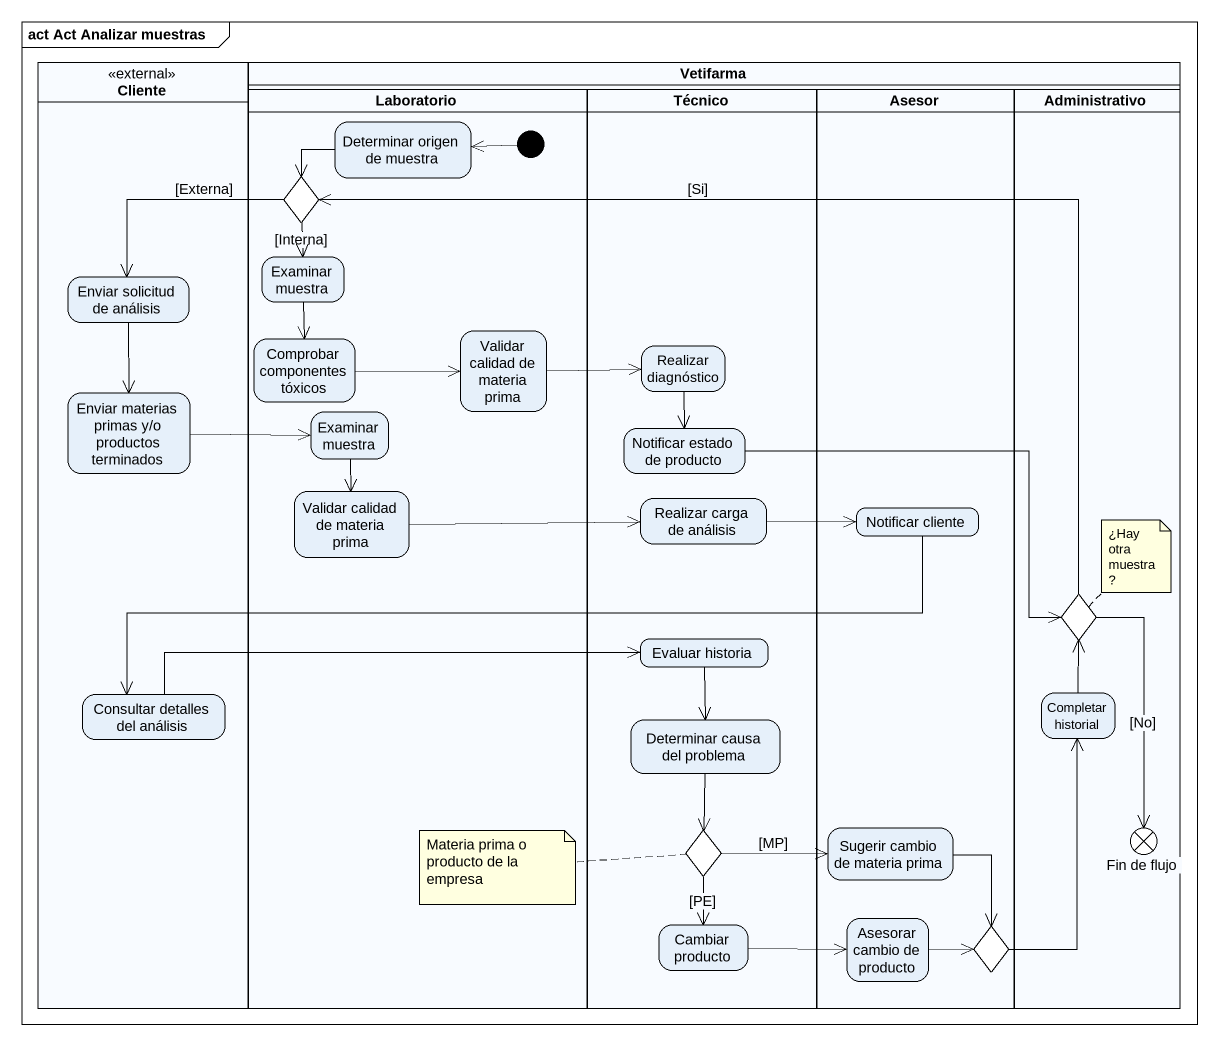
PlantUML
@startuml
mainframe act Act Analizar muestras
hide empty description
state Cliente <<external>> {
  state "Enviar solicitud de análisis" as Enviar_solicitud_de_análisis
  state "Enviar materias primas y/o productos terminados" as Enviar_materias_primas_y_o
  state "Consultar detalles del análisis" as Consultar_detalles_del
}
state Vetifarma <<partition>> {
  state Laboratorio <<partition>> {
    state "Determinar origen de muestra" as Determinar_origen_de_muestra
    state choice1 <<choice>>
    state "Examinar muestra" as Examinar_muestra
    state "Validar calidad de materia prima" as Validar_calidad_de_materia
    state "Comprobar componentes tóxicos" as Comprobar_componentes
    state "Examinar muestra" as Examinar_muestra_2
    state "Validar calidad de materia prima" as Validar_calidad_de_materia_2
    [*] -left-> Determinar_origen_de_muestra
  }
  state Técnico <<partition>> {
    state "Realizar diagnóstico" as Realizar_diagnóstico
    state "Notificar estado de producto" as Notificar_estado_de_producto
    state "Realizar carga de análisis" as Realizar_carga_de_análisis
    state "Evaluar historia" as Evaluar_historia
    state "Determinar causa del problema" as Determinar_causa_del
    state choice3 <<choice>>
    state "Cambiar producto" as Cambiar_producto
  }
  state Asesor <<partition>> {
    state "Notificar cliente" as Notificar_cliente
    state "Sugerir cambio de materia prima" as Sugerir_cambio_de_materia
    state "Asesorar cambio de producto" as Asesorar_cambio_de_producto
    state choice4 <<choice>>
  }
  state Administrativo <<partition>> {
    state choice2 <<choice>>
    state "Completar historial" as Completar_historial
    state "Fin de flujo" as Fin_de_flujo <<end>>
  }
}
Determinar_origen_de_muestra -left-> choice1
choice1 --> Examinar_muestra : [Interna]
choice1 -left-> Enviar_solicitud_de_análisis : [Externa]
Examinar_muestra --> Comprobar_componentes
Enviar_solicitud_de_análisis --> Enviar_materias_primas_y_o
Validar_calidad_de_materia -right-> Realizar_diagnóstico
Enviar_materias_primas_y_o -right-> Examinar_muestra_2
Comprobar_componentes -right-> Validar_calidad_de_materia
Realizar_diagnóstico --> Notificar_estado_de_producto
Examinar_muestra_2 --> Validar_calidad_de_materia_2
Notificar_estado_de_producto -right-> choice2
Validar_calidad_de_materia_2 -right-> Realizar_carga_de_análisis
Realizar_carga_de_análisis -right-> Notificar_cliente
Notificar_cliente -left-> Consultar_detalles_del
Evaluar_historia --> Determinar_causa_del
choice2 -left-> choice1 : [Si]
choice2 --> Fin_de_flujo : [No]
Consultar_detalles_del -right-> Evaluar_historia
Completar_historial -up-> choice2
Determinar_causa_del --> choice3
choice3 -right-> Sugerir_cambio_de_materia : [MP]
choice3 --> Cambiar_producto : [PE]
Sugerir_cambio_de_materia --> choice4
Cambiar_producto -right-> Asesorar_cambio_de_producto
Asesorar_cambio_de_producto -right-> choice4
choice4 -up-> Completar_historial
note top of choice2 : ¿Hay otra muestra?
note left of choice3 : Materia prima o producto de la empresa
@enduml
